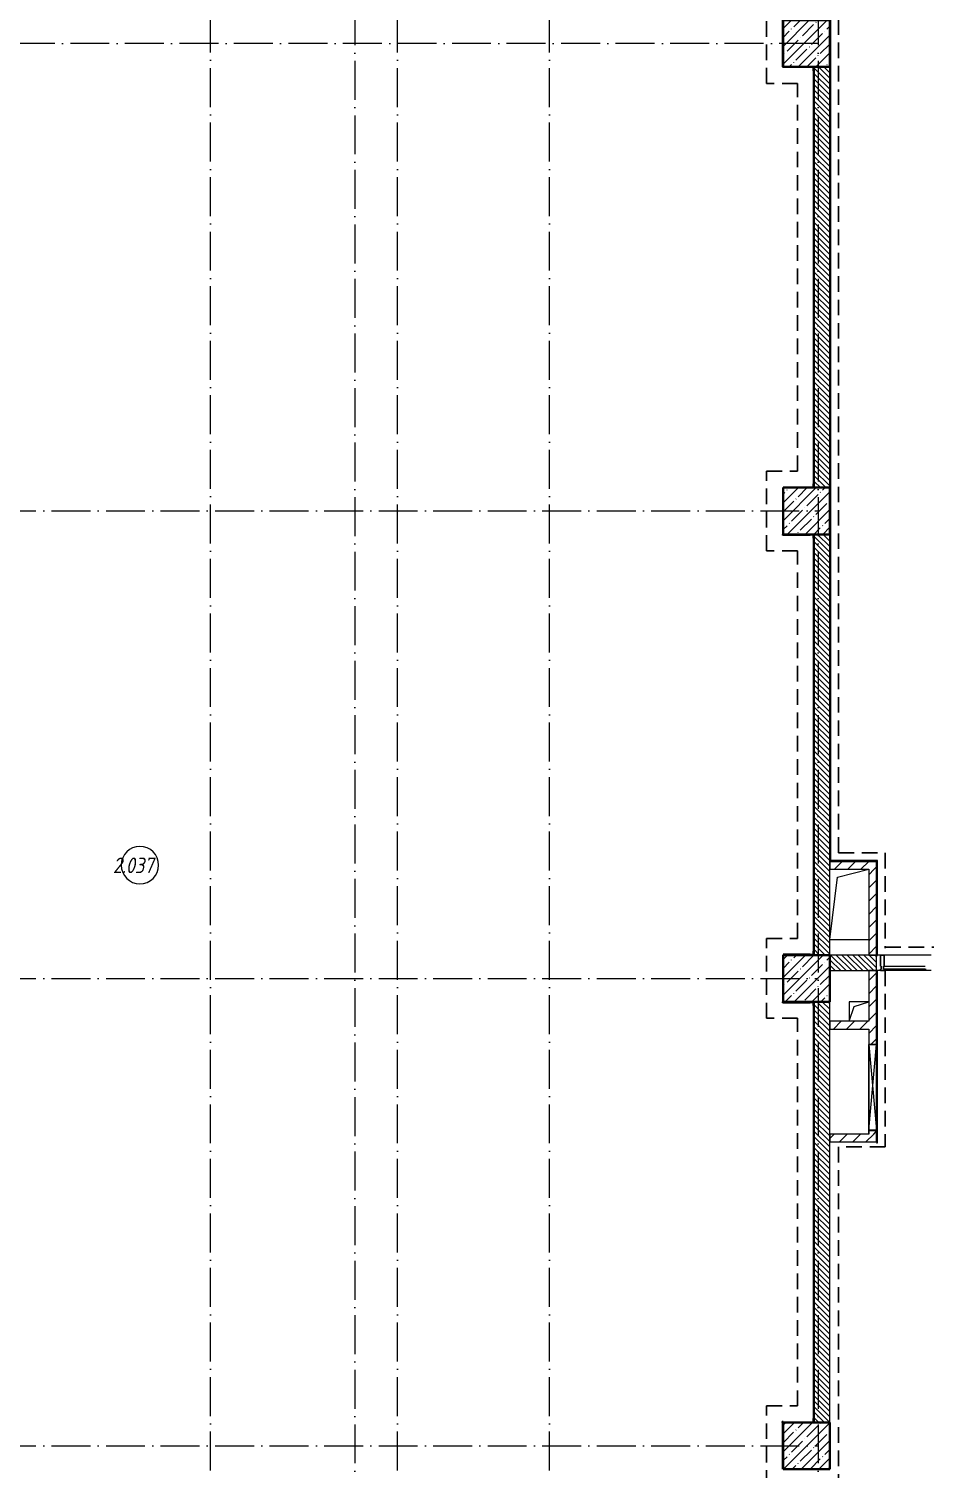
# Model space of a CAD drawing. Header units: millimetres. Extents: x -213536 to 1564669, y -45299 to 942238.
# Drawn here: x 287561 to 299071, y 233015 to 251504 of the extents above; entities that cross this region are included whole.
import ezdxf

# ---------------------------------------------------------------- set-up
doc = ezdxf.new("R2010")
doc.units = ezdxf.units.MM
for name, pattern in [('50_200_ШТРИХ_1Т_ш5_п1_п1_', [700, 500, -100, 0, -100]), ('Штрих короткий', [300, 150, -150]), ('Штриховая _2 мм - 1 мм_', [300, 200, -100])]:
    doc.linetypes.add(name, pattern=pattern)
for name, color, linetype, lineweight in [('0-1', 7, 'Continuous', 5), ('0-2', 7, 'Continuous', 9), ('Импосты витража', 7, 'Continuous', 9), ('Импосты витража-1', 7, 'Continuous', 25), ('Марки помещений', 7, 'Continuous', 9), ('Несущие колонны', 7, 'Continuous', 9), ('Несущие колонны-1', 7, 'Continuous', 35), ('Обобщенные модели', 7, 'Continuous', 9), ('Оси-2', 7, '50_200_ШТРИХ_1Т_ш5_п1_п1_', 9), ('Остекление-1', 7, 'Continuous', 9), ('Перемычка-1', 7, 'Штрих короткий', 9), ('Стены', 7, 'Continuous', 9), ('Стены-1', 7, 'Continuous', 13), ('Штриховка разреза-1', 7, 'Continuous', 9), ('Элементы узлов', 7, 'Continuous', 9)]:
    doc.layers.add(name, color=color, linetype=linetype, lineweight=lineweight)
doc.layers.add('СТ-1_1', color=7, linetype='Штриховая _2 мм - 1 мм_', lineweight=90, true_color=0x888888)
doc.layers.get('0-2').off()
doc.styles.add('ISOCPEUR_I_2', font='isocpeui.ttf', dxfattribs={"width": 0.85, "height": 2.3})
pattern_1 = [(135, (0, 0), (-35.35534, -35.35534), [])]
pattern_2 = [(45, (0, 0), (-84.85281, 84.85281), [])]

# ---------------------------------------------------------------- blocks, each defined once
blk = doc.blocks.new('BSC_Колонна _Прямоугольная - 600х600-26981669-АИ2_02_План отделки стен 2-го этажа _Часть 2_')
at = {"layer": 'Несущие колонны'}
h = blk.add_hatch(dxfattribs=at)
h.set_pattern_fill('FP_19', color=256, style=0, pattern_type=2)
h.set_pattern_definition([(45, (-91300, -38500), (-114.04925, 114.04925), []), (45, (-91185.95, -38500), (-114.04925, 114.04925), [201.613, -40.323, 3.353, -36.97])])
h.paths.add_polyline_path([(-300, -300), (300, -300), (300, 300), (-300, 300), (-300, -121)], flags=0)
at = {"layer": 'Несущие колонны-1'}
for p, q in [((300, 300), (-300, 300)), ((-300, 300), (-300, -300)), ((300, -300), (300, 300)), ((-300, -300), (300, -300))]:
    blk.add_line(p, q, dxfattribs=at)
blk = doc.blocks.new('BSC_Колонна _Прямоугольная - 600х600-V12-АИ2_02_План отделки стен 2-го этажа _Часть 2_')
at = {"layer": 'Несущие колонны'}
h = blk.add_hatch(dxfattribs=at)
h.set_pattern_fill('FP_20', color=256, style=0, pattern_type=2)
h.set_pattern_definition([(45, (-91300, -32500), (-114.04925, 114.04925), []), (45, (-91185.95, -32500), (-114.04925, 114.04925), [201.613, -40.323, 3.353, -36.97])])
h.paths.add_polyline_path([(-300, -300), (300, -300), (300, 300), (-300, 300)], flags=0)
at = {"layer": 'Несущие колонны-1'}
for p, q in [((300, 300), (-300, 300)), ((-300, 300), (-300, -300)), ((300, -300), (300, 300)), ((-300, -300), (300, -300))]:
    blk.add_line(p, q, dxfattribs=at)
blk = doc.blocks.new('BSC_Колонна _Прямоугольная - 600х600-V13-АИ2_02_План отделки стен 2-го этажа _Часть 2_')
at = {"layer": 'Несущие колонны'}
h = blk.add_hatch(dxfattribs=at)
h.set_pattern_fill('FP_21', color=256, style=0, pattern_type=2)
h.set_pattern_definition([(45, (-91300, -26500), (-114.04925, 114.04925), []), (45, (-91185.95, -26500), (-114.04925, 114.04925), [201.613, -40.323, 3.353, -36.97])])
h.paths.add_polyline_path([(-300, -300), (300, -300), (300, 300), (-300, 300)], flags=0)
at = {"layer": 'Несущие колонны-1'}
for p, q in [((300, 300), (-300, 300)), ((-300, 300), (-300, -300)), ((300, -300), (300, 300)), ((-300, -300), (300, -300))]:
    blk.add_line(p, q, dxfattribs=at)
blk = doc.blocks.new('BSC_Колонна _Прямоугольная - 600х600-V14-АИ2_02_План отделки стен 2-го этажа _Часть 2_')
at = {"layer": 'Несущие колонны'}
h = blk.add_hatch(dxfattribs=at)
h.set_pattern_fill('FP_22', color=256, style=0, pattern_type=2)
h.set_pattern_definition([(45, (-91300, -20500), (-114.04925, 114.04925), []), (45, (-91185.95, -20500), (-114.04925, 114.04925), [201.613, -40.323, 3.353, -36.97])])
h.paths.add_polyline_path([(-300, -300), (300, -300), (300, 300), (-300, 300)], flags=0)
at = {"layer": 'Несущие колонны-1'}
for p, q in [((300, 300), (-300, 300)), ((-300, 300), (-300, -300)), ((300, -300), (300, 300)), ((-300, -300), (300, -300))]:
    blk.add_line(p, q, dxfattribs=at)
blk = doc.blocks.new('PNS_Панель прямоугольная2 - Нр_Стекло - 40мм-28950807-АИ2_02_План отделки стен 2-го этажа _Часть 2_')
at = {"layer": 'Остекление-1'}
for p, q in [((-262.5, 40), (262.5, 40)), ((-272.5, 0), (272.5, 0)), ((262.5, 0), (-262.5, 0))]:
    blk.add_line(p, q, dxfattribs=at)
blk = doc.blocks.new('Прямоугольный импост - Импост структурный с накладкой - 180мм-27489099-АИ2_02_План отделки стен 2-го этажа _Часть 2_')
at = {"layer": 'Импосты витража'}
for p, q in [((95500, 26797), (94975, 26797)), ((95500, 26600), (94975, 26600))]:
    blk.add_line(p, q, dxfattribs=at)
blk = doc.blocks.new('Прямоугольный импост - Импост структурный с накладкой - 180мм-26943387-АИ2_02_План отделки стен 2-го этажа _Часть 2_')
at = {"layer": 'Импосты витража-1'}
for p, q in [((-25, 0), (-25, 17)), ((-25, 17), (25, 17)), ((-15, 0), (-25, 0)), ((-15, -40), (-15, 0)), ((25, 0), (15, 0)), ((15, 0), (15, -40)), ((25, 17), (25, 0)), ((-25, -180), (-25, -40)), ((-25, -40), (-15, -40)), ((25, -180), (-25, -180)), ((15, -40), (25, -40)), ((25, -40), (25, -180))]:
    blk.add_line(p, q, dxfattribs=at)
blk = doc.blocks.new('AR_Отверстие прямоугольное _в плите_ - AR_Отверстие прямоугольное _в плите_-30552785-АИ2_02_План отделки стен 2-го этажа _Часть 2_')
at = {"layer": 'Обобщенные модели'}
for p, q in [((-150, 350), (250, 450)), ((-250, -450), (-150, 350)), ((-250, -450), (250, -450))]:
    blk.add_line(p, q, dxfattribs=at)
blk = doc.blocks.new('AR_Отверстие прямоугольное _в плите_ - AR_Отверстие прямоугольное _в плите_-V221-АИ2_02_План отделки стен 2-го этажа _Часть 2_')
at = {"layer": 'Обобщенные модели'}
for p, q in [((125, 125), (-125, 125)), ((-125, 125), (-125, -125)), ((-125, -125), (-63, 63)), ((-63, 63), (125, 125))]:
    blk.add_line(p, q, dxfattribs=at)
blk = doc.blocks.new('Проем_Дверь_Прямоугольный - 3400х2800h_витражные проемы-35271956-АИ2_02_План отделки стен 2-го этажа _Часть 2_')
at = {"layer": 'Перемычка-1'}
for p, q in [((1700, 100), (-1700, 100)), ((1700, -100), (-1700, -100))]:
    blk.add_line(p, q, dxfattribs=at)
blk = doc.blocks.new('AR_Отверстие прямоугольное _в стене_ - AR_Отверстие прямоугольное _в стене__ОВ-36852024-АИ2_02_План отделки стен 2-го этажа _Часть 2_')
at = {"layer": 'Элементы узлов'}
for p, q in [((-550, 50), (550, 50)), ((550, 50), (-550, -50)), ((-550, 50), (550, -50)), ((550, 50), (-550, 50)), ((550, 50), (550, -50)), ((550, -50), (550, 50)), ((550, -50), (-550, -50)), ((-550, -50), (550, -50))]:
    blk.add_line(p, q, dxfattribs=at)
blk = doc.blocks.new('154_Фахверк_СКБ_Швеллер - Тип_100_3960_зеркало-36793856-АИ2_02_План отделки стен 2-го этажа _Часть 2_')
at = {"layer": 'Обобщенные модели'}
for p, q in [((175, 50), (125, 50)), ((125, 50), (125, -50)), ((128, 47), (175, 47)), ((128, -47), (128, 47)), ((175, 47), (175, 50)), ((125, -50), (175, -50)), ((175, -47), (128, -47)), ((175, -50), (175, -47))]:
    blk.add_line(p, q, dxfattribs=at)
blk = doc.blocks.new('0125-Р-ОО-Ш2-АР-о_23_10_2024_rvt-1-АИ2_02_План отделки стен 2-го этажа _Часть 2_')
at = {"layer": 'Штриховка разреза-1'}
h = blk.add_hatch(dxfattribs=at)
h.set_pattern_fill('FP_2', color=256, style=0, pattern_type=2)
h.set_pattern_definition(pattern_1)
h.paths.add_polyline_path([(91600, 32800), (91600, 38200), (91400, 38200), (91400, 32800)], flags=0)
h = blk.add_hatch(dxfattribs=at)
h.set_pattern_fill('FP_2', color=256, style=0, pattern_type=2)
h.set_pattern_definition(pattern_1)
h.paths.add_polyline_path([(91600, 26800), (91600, 32200), (91400, 32200), (91400, 26800)], flags=0)
h = blk.add_hatch(dxfattribs=at)
h.set_pattern_fill('FP_3', color=256, style=0, pattern_type=2)
h.set_pattern_definition(pattern_2)
h.paths.add_polyline_path([(92100, 27900), (92200, 27900), (92200, 28000), (91600, 28000), (91600, 27900)], flags=0)
h = blk.add_hatch(dxfattribs=at)
h.set_pattern_fill('FP_3', color=256, style=0, pattern_type=2)
h.set_pattern_definition(pattern_2)
h.paths.add_polyline_path([(92200, 26800), (92200, 27900), (92100, 27900), (92100, 26800)], flags=0)
h = blk.add_hatch(dxfattribs=at)
h.set_pattern_fill('FP_2', color=256, style=0, pattern_type=2)
h.set_pattern_definition(pattern_1)
h.paths.add_polyline_path([(91600, 26600), (92200, 26600), (92200, 26800), (91600, 26800)], flags=0)
h = blk.add_hatch(dxfattribs=at)
h.set_pattern_fill('FP_3', color=256, style=0, pattern_type=2)
h.set_pattern_definition(pattern_2)
h.paths.add_polyline_path([(92103, 24500), (92197, 24500), (92197, 24547), (92103, 24547)], flags=0)
h.paths.add_polyline_path([(92115, 25650), (92200, 25650), (92200, 26600), (92100, 26600), (92100, 25650)], flags=0)
h = blk.add_hatch(dxfattribs=at)
h.set_pattern_fill('FP_2', color=256, style=0, pattern_type=2)
h.set_pattern_definition(pattern_1)
h.paths.add_polyline_path([(91600, 20800), (91600, 26200), (91400, 26200), (91400, 20800)], flags=0)
h = blk.add_hatch(dxfattribs=at)
h.set_pattern_fill('FP_3', color=256, style=0, pattern_type=2)
h.set_pattern_definition(pattern_2)
h.paths.add_polyline_path([(92100, 25850), (92100, 25950), (91600, 25950), (91600, 25850), (91950, 25850)], flags=0)
h = blk.add_hatch(dxfattribs=at)
h.set_pattern_fill('FP_3', color=256, style=0, pattern_type=2)
h.set_pattern_definition(pattern_2)
h.paths.add_polyline_path([(92100, 24400), (92200, 24400), (92200, 24500), (91600, 24500), (91600, 24400)], flags=0)
at = {"layer": 'Стены-1'}
for p, q in [((91400, 38200), (91400, 32800)), ((91600, 32800), (91600, 38200)), ((91400, 32200), (91400, 26800)), ((91600, 26800), (91600, 32200)), ((92200, 28000), (91600, 28000)), ((91600, 28000), (91600, 27900)), ((92200, 27900), (92200, 28000)), ((91600, 27900), (92100, 27900)), ((92100, 27900), (92100, 26800)), ((92200, 26800), (92200, 27900)), ((92200, 26800), (91600, 26800)), ((92100, 26800), (92200, 26800)), ((92200, 26600), (92200, 26800)), ((91600, 26600), (92200, 26600)), ((92200, 26600), (92100, 26600)), ((92100, 26600), (92100, 25950)), ((92200, 25650), (92200, 26600)), ((91400, 26200), (91400, 20800)), ((91600, 20800), (91600, 26200)), ((92100, 25950), (91600, 25950)), ((91600, 25950), (91600, 25850)), ((91600, 25850), (92100, 25850)), ((92100, 25850), (92100, 25650)), ((92100, 24500), (91600, 24500)), ((91600, 24500), (91600, 24400)), ((92200, 24400), (92200, 24500)), ((91600, 24400), (92200, 24400))]:
    blk.add_line(p, q, dxfattribs=at)
at = {"layer": '0-2'}
for name, p in [('BSC_Колонна _Прямоугольная - 600х600-26981669-АИ2_02_План отделки стен 2-го этажа _Часть 2_', (91300, 38500)), ('BSC_Колонна _Прямоугольная - 600х600-V12-АИ2_02_План отделки стен 2-го этажа _Часть 2_', (91300, 32500)), ('AR_Отверстие прямоугольное _в плите_ - AR_Отверстие прямоугольное _в плите_-30552785-АИ2_02_План отделки стен 2-го этажа _Часть 2_', (91850, 27450)), ('BSC_Колонна _Прямоугольная - 600х600-V13-АИ2_02_План отделки стен 2-го этажа _Часть 2_', (91300, 26500)), ('Проем_Дверь_Прямоугольный - 3400х2800h_витражные проемы-35271956-АИ2_02_План отделки стен 2-го этажа _Часть 2_', (93900, 26700)), ('PNS_Панель прямоугольная2 - Нр_Стекло - 40мм-28950807-АИ2_02_План отделки стен 2-го этажа _Часть 2_', (92563, 26617)), ('Прямоугольный импост - Импост структурный с накладкой - 180мм-27489099-АИ2_02_План отделки стен 2-го этажа _Часть 2_', (-2675, 0)), ('AR_Отверстие прямоугольное _в плите_ - AR_Отверстие прямоугольное _в плите_-V221-АИ2_02_План отделки стен 2-го этажа _Часть 2_', (91975, 26075)), ('BSC_Колонна _Прямоугольная - 600х600-V14-АИ2_02_План отделки стен 2-го этажа _Часть 2_', (91300, 20500))]:
    blk.add_blockref(name, p, dxfattribs=at)
at = {"layer": '0-2', "extrusion": (0, 0, -1), "rotation": 180}
blk.add_blockref('Прямоугольный импост - Импост структурный с накладкой - 180мм-26943387-АИ2_02_План отделки стен 2-го этажа _Часть 2_', (-92275, 26617), dxfattribs=at)
at = {"layer": '0-2'}
for name, p, rotation in [('AR_Отверстие прямоугольное _в стене_ - AR_Отверстие прямоугольное _в стене__ОВ-36852024-АИ2_02_План отделки стен 2-го этажа _Часть 2_', (92150, 25100), 89.99999999999962), ('154_Фахверк_СКБ_Швеллер - Тип_100_3960_зеркало-36793856-АИ2_02_План отделки стен 2-го этажа _Часть 2_', (92150, 24675), 269.9999999999996)]:
    blk.add_blockref(name, p, dxfattribs=dict(at, rotation=rotation))
blk = doc.blocks.new('AI_Марка_Помещение_х1__Общий_E___ISO-2_1K_ - Номер-16210215-АИ2_02_План отделки стен 2-го этажа _Часть 2_')
at = {"layer": 'Марки помещений'}
for start, end in [(360, 180), (180, 360)]:
    blk.add_arc((0.04, 0.31), 2.4, start, end, dxfattribs=at)
blk = doc.blocks.new('Оси1')
at = {"layer": 'Оси-2'}
for p, q in [((289895.6, 210594.5), (289895.6, 264395.4)), ((291745.6, 264395.4), (291745.6, 227065.2)), ((294245.6, 210594.5), (294245.6, 264395.4)), ((297695.6, 264395.4), (297695.6, 210594.5)), ((292295.6, 210594.5), (292295.6, 263125.4)), ((297695.6, 251315.2), (276650.9, 251315.2)), ((276650.9, 245315.2), (297695.6, 245315.2)), ((276650.9, 239315.2), (297695.6, 239315.2)), ((276650.9, 233315.2), (297695.6, 233315.2))]:
    blk.add_line(p, q, dxfattribs=at)

msp = doc.modelspace()

# ---------------------------------------------------------------- linework, layer by layer
at = {"layer": 'СТ-1_1', "lineweight": 25}
for p, q in [((297957.6, 258227.2), (297957.6, 240927.2)), ((297033, 250803.2), (297033, 251827.2)), ((297433, 250803.2), (297033, 250803.2)), ((297433, 245827.2), (297433, 250803.2)), ((297033, 244803.2), (297033, 245827.2)), ((297033, 245827.2), (297433, 245827.2)), ((297433, 244803.2), (297033, 244803.2)), ((297433, 239827.2), (297433, 244803.2)), ((297957.6, 240927.2), (298557.6, 240927.2)), ((298557.6, 240927.2), (298557.6, 239703.2)), ((297033, 238803.2), (297033, 239827.2)), ((297033, 239827.2), (297433, 239827.2)), ((298557.6, 239715.2), (301733.6, 239715.2)), ((298557.6, 239415.2), (298557.6, 237153.2)), ((297433, 238803.2), (297033, 238803.2)), ((297433, 233827.2), (297433, 238803.2)), ((298557.6, 237153.2), (297957.6, 237153.2)), ((297957.6, 237153.2), (297957.6, 220827.2)), ((297033, 232803.2), (297033, 233827.2)), ((297033, 233827.2), (297433, 233827.2))]:
    msp.add_line(p, q, dxfattribs=at)
at = {"layer": 'Стены'}
for p, q in [((297633.6, 250965.2), (297633.6, 251003.2)), ((297633.6, 245627.2), (297633.6, 245665.2)), ((297633.6, 245627.2), (297645.6, 245627.2)), ((297233.6, 245015.2), (297245.6, 245015.2)), ((297233.6, 245015.2), (297233.6, 245003.2)), ((297245.6, 245003.2), (297233.6, 245003.2)), ((297633.6, 245003.2), (297595.6, 245003.2)), ((297633.6, 244965.2), (297633.6, 245003.2)), ((297595.6, 239627.2), (297633.6, 239627.2)), ((297633.6, 239627.2), (297633.6, 239665.2)), ((297233.6, 239015.2), (297245.6, 239015.2)), ((297233.6, 239015.2), (297233.6, 239003.2)), ((297245.6, 239003.2), (297233.6, 239003.2)), ((297633.6, 239003.2), (297595.6, 239003.2)), ((297633.6, 238965.2), (297633.6, 239003.2)), ((297245.6, 233627.2), (297233.6, 233627.2)), ((297233.6, 233615.2), (297233.6, 233627.2)), ((297245.6, 233627.2), (297245.6, 233615.2)), ((297633.6, 233627.2), (297633.6, 233665.2))]:
    msp.add_line(p, q, dxfattribs=at)
at = {"layer": 'Стены-1'}
for p, q in [((297857.6, 240827.2), (297857.6, 258115.2)), ((297233.6, 251615.2), (297233.6, 251015.2)), ((297233.6, 251015.2), (297245.6, 251015.2)), ((297645.6, 250965.2), (297633.6, 250965.2)), ((297633.6, 250965.2), (297633.6, 245665.2)), ((297645.6, 245665.2), (297645.6, 250965.2)), ((297845.6, 251015.2), (297845.6, 245615.2)), ((297633.6, 245665.2), (297645.6, 245665.2)), ((297245.6, 245015.2), (297245.6, 245003.2)), ((297245.6, 245003.2), (297595.6, 245003.2)), ((297595.6, 245003.2), (297595.6, 245015.2)), ((297845.6, 245015.2), (297845.6, 240815.2)), ((297645.6, 244965.2), (297633.6, 244965.2)), ((297633.6, 244965.2), (297633.6, 239665.2)), ((297645.6, 239665.2), (297645.6, 244965.2)), ((297845.6, 240815.2), (298445.6, 240815.2)), ((298457.6, 240827.2), (297857.6, 240827.2)), ((298445.6, 240815.2), (298445.6, 239609.2)), ((298457.6, 239609.2), (298457.6, 240827.2)), ((297595.6, 239627.2), (297245.6, 239627.2)), ((297245.6, 239627.2), (297245.6, 239615.2)), ((297595.6, 239615.2), (297595.6, 239627.2)), ((297633.6, 239665.2), (297645.6, 239665.2)), ((298445.6, 239609.2), (298457.6, 239609.2)), ((298445.6, 239415.2), (298445.6, 238465.2)), ((298457.6, 239415.2), (298445.6, 239415.2)), ((298457.6, 237203.2), (298457.6, 239415.2)), ((297245.6, 239015.2), (297245.6, 239003.2)), ((297245.6, 239003.2), (297595.6, 239003.2)), ((297595.6, 239003.2), (297595.6, 239015.2)), ((297645.6, 238965.2), (297633.6, 238965.2)), ((297633.6, 238965.2), (297633.6, 233665.2)), ((297645.6, 233665.2), (297645.6, 238965.2)), ((298445.6, 237315.2), (298445.6, 237215.2)), ((298445.6, 237203.2), (298457.6, 237203.2)), ((297245.6, 233615.2), (297233.6, 233615.2)), ((297233.6, 233615.2), (297233.6, 233015.2)), ((297633.6, 233665.2), (297645.6, 233665.2))]:
    msp.add_line(p, q, dxfattribs=at)

# ---------------------------------------------------------------- block references
at = {"color": 2, "lineweight": 30}
msp.add_blockref('Оси1', (0, 0), dxfattribs=at)
at = {"layer": '0-1'}
msp.add_blockref('0125-Р-ОО-Ш2-АР-о_23_10_2024_rvt-1-АИ2_02_План отделки стен 2-го этажа _Часть 2_', (206245.6, 212815.2), dxfattribs=at)
at = {"layer": 'Марки помещений', "xscale": 99.99999999999993, "yscale": 99.99999999999993, "zscale": 99.99999999999993}
msp.add_blockref('AI_Марка_Помещение_х1__Общий_E___ISO-2_1K_ - Номер-16210215-АИ2_02_План отделки стен 2-го этажа _Часть 2_', (288983.2, 240738.3), dxfattribs=at)

# ---------------------------------------------------------------- texts
at = {"layer": 'Марки помещений', "insert": (288640.6, 240866.2), "char_height": 200, "width": 785.654, "attachment_point": 1, "style": 'ISOCPEUR_I_2'}
msp.add_mtext('2.037', dxfattribs=at)

doc.saveas('drawing.dxf')
